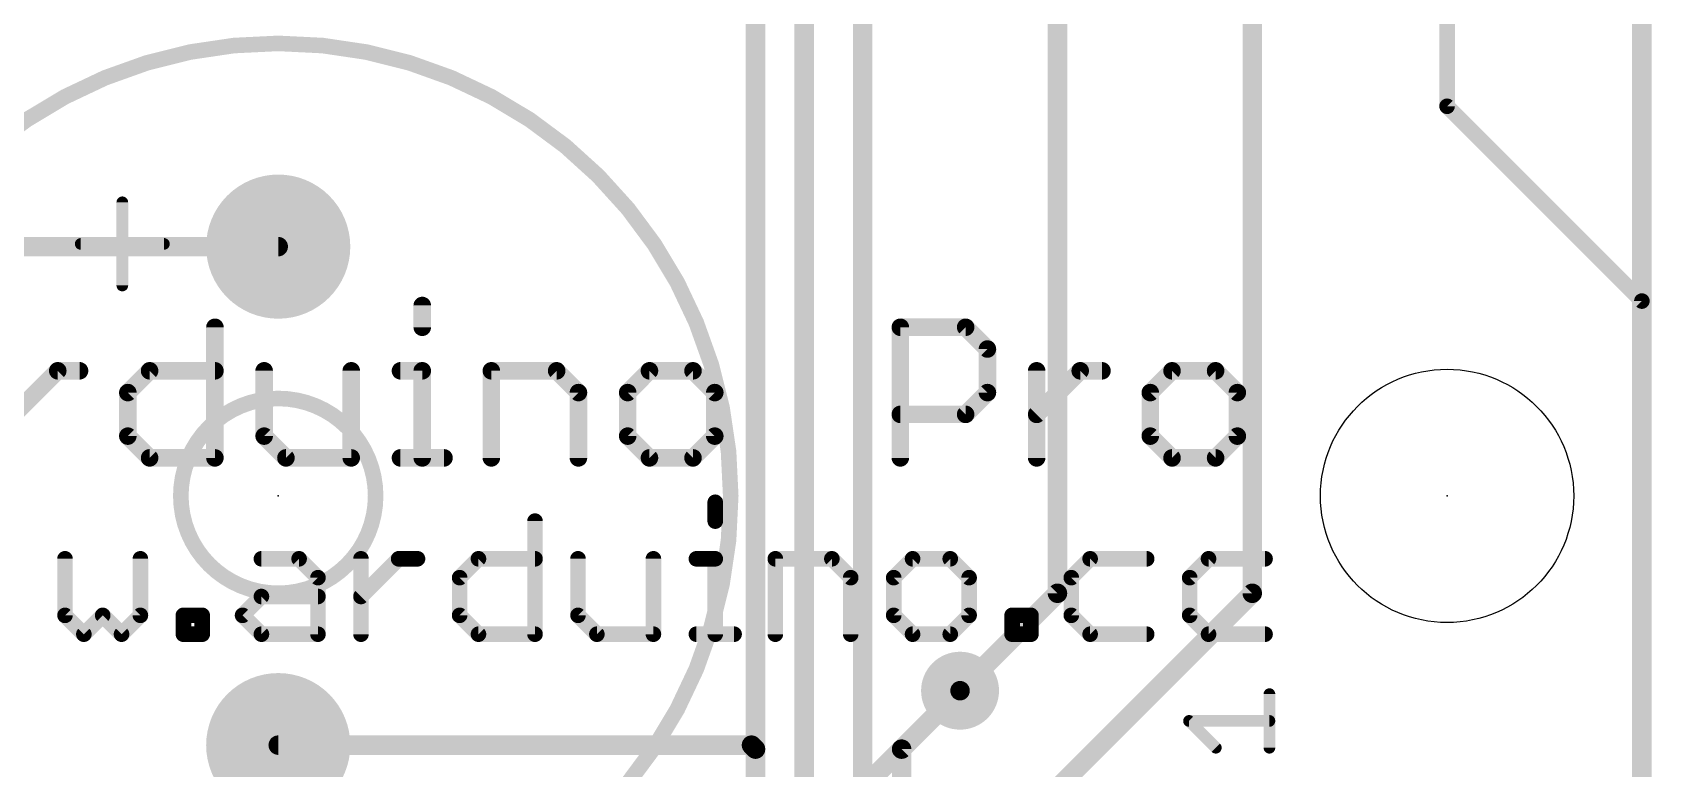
# Model space of a CAD drawing. Extents: x -28 to 79, y -1 to 63.
# Drawn here: x 31.08 to 52.2, y 32 to 41.6 of the extents above; entities that cross this region are included whole.
import ezdxf

# ---------------------------------------------------------------- set-up
doc = ezdxf.new("R2010")
doc.units = 0
for name, color, linetype in [('1', 12, 'CONTINUOUS'), ('16', 132, 'CONTINUOUS'), ('17', 110, 'CONTINUOUS'), ('18', 110, 'CONTINUOUS'), ('20', 53, 'CONTINUOUS'), ('21', 41, 'CONTINUOUS'), ('23', 53, 'CONTINUOUS'), ('51', 53, 'CONTINUOUS')]:
    doc.layers.add(name, color=color, linetype=linetype)

# ---------------------------------------------------------------- blocks, each defined once
blk = doc.blocks.new('ROUNDP')
at = {"const_width": 0.5}
blk.add_lwpolyline([(0, -0.25, 1), (0, 0.25, 1), (0, -0.25)], format="xyb", dxfattribs=at)
blk = doc.blocks.new('ROUNDV')
at = {"const_width": 0.5}
blk.add_lwpolyline([(0, -0.25, 1), (0, 0.25, 1), (0, -0.25)], format="xyb", dxfattribs=at)

msp = doc.modelspace()

# ---------------------------------------------------------------- linework, layer by layer
at = {"layer": '1', "const_width": 0.254}
for points in [[(52.07, 53.34), (52.07, 0)], [(41.91, 19.685), (41.91, 50.8)], [(41.148, 23.241), (41.148, 49.022)], [(40.513, 32.258), (40.513, 47.117)], [(44.45, 34.29), (44.45, 42.53)], [(46.99, 34.29), (46.99, 42.53)], [(28.119, 38.81), (34.29, 38.81)], [(43.18, 33.02), (44.45, 34.29)], [(43.307, 30.607), (46.99, 34.29)], [(43.18, 33.02), (42.418, 32.258)], [(40.461, 32.31), (34.29, 32.31)], [(40.513, 32.258), (40.461, 32.31)], [(40.513, 23.368), (40.513, 32.258)], [(42.418, 32.258), (42.418, 18.923)]]:
    msp.add_lwpolyline(points, dxfattribs=at)
at = {"layer": '1', "const_width": 0.127}
for points in [[(34.29, 38.7465, 1), (34.29, 38.8735)], [(44.4949, 34.2451, 1), (44.4051, 34.3349)], [(47.0349, 34.2451, 1), (46.9451, 34.3349)], [(44.3865, 34.29, 1), (44.5135, 34.29)], [(46.9265, 34.29, 1), (47.0535, 34.29)], [(43.2249, 32.9751, 1), (43.1351, 33.0649)], [(43.1351, 33.0649, 1), (43.2249, 32.9751)], [(34.29, 32.3735, 1), (34.29, 32.2465)], [(40.5059, 32.3549, 1), (40.4161, 32.2651)], [(40.5765, 32.258, 1), (40.4495, 32.258)], [(40.4495, 32.258, 1), (40.5765, 32.258)], [(40.461, 32.2465, 1), (40.461, 32.3735)], [(40.4681, 32.2131, 1), (40.5579, 32.3029)], [(42.4815, 32.258, 1), (42.3545, 32.258)], [(42.3731, 32.3029, 1), (42.4629, 32.2131)]]:
    msp.add_lwpolyline(points, format="xyb", dxfattribs=at)
at = {"layer": '16', "const_width": 0.254}
for points in [[(52.07, 53.34), (52.07, 0)], [(39.37, 29.21), (43.18, 33.02)]]:
    msp.add_lwpolyline(points, dxfattribs=at)
at = {"layer": '16', "const_width": 0.127}
msp.add_lwpolyline([(43.2249, 32.9751, 1), (43.1351, 33.0649)], format="xyb", dxfattribs=at)
at = {"layer": '20', "const_width": 0.2032}
for points in [[(49.53, 40.64), (49.53, 52.07)], [(52.07, 38.1), (49.53, 40.64)], [(52.07, 5.08), (52.07, 38.1)]]:
    msp.add_lwpolyline(points, dxfattribs=at)
at = {"layer": '20', "const_width": 0.1016}
for points in [[(49.5659, 40.6759, 1), (49.4941, 40.6041)], [(49.4792, 40.64, 1), (49.5808, 40.64)], [(52.1208, 38.1, 1), (52.0192, 38.1)], [(52.0341, 38.0641, 1), (52.1059, 38.1359)]]:
    msp.add_lwpolyline(points, format="xyb", dxfattribs=at)
at = {"layer": '20'}
msp.add_circle((49.53, 35.56), 1.651, dxfattribs=at)
at = {"layer": '21'}
for points, const_width in [([(36.1679, 38.0424), (36.1679, 37.7586)], 0.2286), ([(33.4645, 37.7586), (33.4645, 36.0553)], 0.2286), ([(42.4014, 36.0553), (42.4014, 37.7586)], 0.2286), ([(42.4014, 37.7586), (43.2531, 37.7586)], 0.2286), ([(43.2531, 37.7586), (43.5369, 37.4747)], 0.2286), ([(43.5369, 37.4747), (43.5369, 36.9069)], 0.2286), ([(30.8478, 36.623), (31.4155, 37.1908)], 0.2286), ([(31.4155, 37.1908), (31.6994, 37.1908)], 0.2286), ([(32.329, 36.9069), (32.6129, 37.1908)], 0.2286), ([(32.6129, 37.1908), (33.4645, 37.1908)], 0.2286), ([(34.1065, 37.1908), (34.1065, 36.3392)], 0.2286), ([(35.242, 36.0553), (35.242, 37.1908)], 0.2286), ([(35.884, 37.1908), (36.1679, 37.1908)], 0.2286), ([(36.1679, 37.1908), (36.1679, 36.0553)], 0.2286), ([(37.069, 36.0553), (37.069, 37.1908)], 0.2286), ([(37.069, 37.1908), (37.9206, 37.1908)], 0.2286), ([(37.9206, 37.1908), (38.2045, 36.9069)], 0.2286), ([(39.1303, 37.1908), (38.8465, 36.9069)], 0.2286), ([(39.6981, 37.1908), (39.1303, 37.1908)], 0.2286), ([(39.982, 36.9069), (39.6981, 37.1908)], 0.2286), ([(44.1789, 36.0553), (44.1789, 37.1908)], 0.2286), ([(44.1789, 36.623), (44.7467, 37.1908)], 0.2286), ([(44.7467, 37.1908), (45.0305, 37.1908)], 0.2286), ([(45.944, 37.1908), (45.6602, 36.9069)], 0.2286), ([(46.5118, 37.1908), (45.944, 37.1908)], 0.2286), ([(46.7957, 36.9069), (46.5118, 37.1908)], 0.2286), ([(32.329, 36.3392), (32.329, 36.9069)], 0.2286), ([(38.2045, 36.9069), (38.2045, 36.0553)], 0.2286), ([(38.8465, 36.9069), (38.8465, 36.3392)], 0.2286), ([(39.982, 36.3392), (39.982, 36.9069)], 0.2286), ([(43.5369, 36.9069), (43.2531, 36.623)], 0.2286), ([(45.6602, 36.9069), (45.6602, 36.3392)], 0.2286), ([(46.7957, 36.3392), (46.7957, 36.9069)], 0.2286), ([(43.2531, 36.623), (42.4014, 36.623)], 0.2286), ([(32.6129, 36.0553), (32.329, 36.3392)], 0.2286), ([(34.1065, 36.3392), (34.3904, 36.0553)], 0.2286), ([(38.8465, 36.3392), (39.1303, 36.0553)], 0.2286), ([(39.6981, 36.0553), (39.982, 36.3392)], 0.2286), ([(45.6602, 36.3392), (45.944, 36.0553)], 0.2286), ([(46.5118, 36.0553), (46.7957, 36.3392)], 0.2286), ([(33.4645, 36.0553), (32.6129, 36.0553)], 0.2286), ([(34.3904, 36.0553), (35.242, 36.0553)], 0.2286), ([(35.884, 36.0553), (36.4517, 36.0553)], 0.2286), ([(39.1303, 36.0553), (39.6981, 36.0553)], 0.2286), ([(45.944, 36.0553), (46.5118, 36.0553)], 0.2286), ([(39.9881, 35.4768), (39.9881, 35.2311)], 0.2032), ([(37.6381, 35.2311), (37.6381, 33.7566)], 0.2032), ([(31.5098, 34.7396), (31.5098, 34.0023)], 0.2032), ([(32.4928, 34.0023), (32.4928, 34.7396)], 0.2032), ([(34.071, 34.7396), (34.5624, 34.7396)], 0.2032), ([(34.5624, 34.7396), (34.8082, 34.4938)], 0.2032), ([(35.3688, 33.7566), (35.3688, 34.7396)], 0.2032), ([(35.3688, 34.2481), (35.8603, 34.7396)], 0.2032), ([(35.8603, 34.7396), (36.1061, 34.7396)], 0.2032), ([(36.6552, 34.4938), (36.9009, 34.7396)], 0.2032), ([(36.9009, 34.7396), (37.6381, 34.7396)], 0.2032), ([(38.1988, 34.7396), (38.1988, 34.0023)], 0.2032), ([(39.1817, 33.7566), (39.1817, 34.7396)], 0.2032), ([(39.7424, 34.7396), (39.9881, 34.7396)], 0.2032), ([(39.9881, 34.7396), (39.9881, 33.7566)], 0.2032), ([(40.7714, 33.7566), (40.7714, 34.7396)], 0.2032), ([(40.7714, 34.7396), (41.5087, 34.7396)], 0.2032), ([(41.5087, 34.7396), (41.7544, 34.4938)], 0.2032), ([(42.5608, 34.7396), (42.3151, 34.4938)], 0.2032), ([(43.0523, 34.7396), (42.5608, 34.7396)], 0.2032), ([(43.298, 34.4938), (43.0523, 34.7396)], 0.2032), ([(44.8762, 34.7396), (44.6305, 34.4938)], 0.2032), ([(45.6134, 34.7396), (44.8762, 34.7396)], 0.2032), ([(46.4198, 34.7396), (46.1741, 34.4938)], 0.2032), ([(47.157, 34.7396), (46.4198, 34.7396)], 0.2032), ([(34.8082, 34.4938), (34.8082, 33.7566)], 0.2032), ([(36.6552, 34.0023), (36.6552, 34.4938)], 0.2032), ([(41.7544, 34.4938), (41.7544, 33.7566)], 0.2032), ([(42.3151, 34.4938), (42.3151, 34.0023)], 0.2032), ([(43.298, 34.0023), (43.298, 34.4938)], 0.2032), ([(44.6305, 34.4938), (44.6305, 34.0023)], 0.2032), ([(46.1741, 34.4938), (46.1741, 34.0023)], 0.2032), ([(33.8252, 34.0023), (34.071, 34.2481)], 0.2032), ([(34.071, 34.2481), (34.8082, 34.2481)], 0.2032), ([(31.5098, 34.0023), (31.7556, 33.7566)], 0.2032), ([(31.7556, 33.7566), (32.0013, 34.0023)], 0.2032), ([(32.0013, 34.0023), (32.247, 33.7566)], 0.2032), ([(32.247, 33.7566), (32.4928, 34.0023)], 0.2032), ([(33.0534, 33.7566), (33.0534, 34.0023)], 0.2032), ([(33.0534, 34.0023), (33.2992, 34.0023)], 0.2032), ([(33.2992, 34.0023), (33.2992, 33.7566)], 0.2032), ([(34.071, 33.7566), (33.8252, 34.0023)], 0.2032), ([(36.9009, 33.7566), (36.6552, 34.0023)], 0.2032), ([(38.1988, 34.0023), (38.4445, 33.7566)], 0.2032), ([(42.3151, 34.0023), (42.5608, 33.7566)], 0.2032), ([(43.0523, 33.7566), (43.298, 34.0023)], 0.2032), ([(43.8587, 33.7566), (43.8587, 34.0023)], 0.2032), ([(43.8587, 34.0023), (44.1044, 34.0023)], 0.2032), ([(44.1044, 34.0023), (44.1044, 33.7566)], 0.2032), ([(44.6305, 34.0023), (44.8762, 33.7566)], 0.2032), ([(46.1741, 34.0023), (46.4198, 33.7566)], 0.2032), ([(33.2992, 33.7566), (33.0534, 33.7566)], 0.2032), ([(34.8082, 33.7566), (34.071, 33.7566)], 0.2032), ([(37.6381, 33.7566), (36.9009, 33.7566)], 0.2032), ([(38.4445, 33.7566), (39.1817, 33.7566)], 0.2032), ([(39.7424, 33.7566), (40.2339, 33.7566)], 0.2032), ([(42.5608, 33.7566), (43.0523, 33.7566)], 0.2032), ([(44.1044, 33.7566), (43.8587, 33.7566)], 0.2032), ([(44.8762, 33.7566), (45.6134, 33.7566)], 0.2032), ([(46.4198, 33.7566), (47.157, 33.7566)], 0.2032), ([(47.2138, 32.2762), (47.2138, 32.9752)], 0.1524), ([(46.5148, 32.2762), (46.1653, 32.6257)], 0.1524), ([(46.1653, 32.6257), (47.2138, 32.6257)], 0.1524)]:
    msp.add_lwpolyline(points, dxfattribs=dict(at, const_width=const_width))
for points, const_width in [([(36.225, 38.0424, 1), (36.1107, 38.0424)], 0.1143), ([(33.5217, 37.7586, 1), (33.4074, 37.7586)], 0.1143), ([(36.1107, 37.7586, 1), (36.225, 37.7586)], 0.1143), ([(42.4586, 37.7586, 1), (42.3443, 37.7586)], 0.1143), ([(42.4014, 37.8157, 1), (42.4014, 37.7014)], 0.1143), ([(43.2935, 37.799, 1), (43.2126, 37.7181)], 0.1143), ([(43.2531, 37.7014, 1), (43.2531, 37.8157)], 0.1143), ([(43.5941, 37.4747, 1), (43.4798, 37.4747)], 0.1143), ([(43.4965, 37.4343, 1), (43.5773, 37.5151)], 0.1143), ([(31.4155, 37.248, 1), (31.4155, 37.1337)], 0.1143), ([(31.4559, 37.1504, 1), (31.3751, 37.2312)], 0.1143), ([(31.6994, 37.1337, 1), (31.6994, 37.248)], 0.1143), ([(32.6129, 37.248, 1), (32.6129, 37.1337)], 0.1143), ([(32.6533, 37.1504, 1), (32.5725, 37.2312)], 0.1143), ([(33.4645, 37.1337, 1), (33.4645, 37.248)], 0.1143), ([(34.1637, 37.1908, 1), (34.0494, 37.1908)], 0.1143), ([(35.2992, 37.1908, 1), (35.1849, 37.1908)], 0.1143), ([(35.884, 37.248, 1), (35.884, 37.1337)], 0.1143), ([(36.225, 37.1908, 1), (36.1107, 37.1908)], 0.1143), ([(36.1679, 37.1337, 1), (36.1679, 37.248)], 0.1143), ([(37.1261, 37.1908, 1), (37.0118, 37.1908)], 0.1143), ([(37.069, 37.248, 1), (37.069, 37.1337)], 0.1143), ([(37.961, 37.2312, 1), (37.8802, 37.1504)], 0.1143), ([(37.9206, 37.1337, 1), (37.9206, 37.248)], 0.1143), ([(39.1303, 37.248, 1), (39.1303, 37.1337)], 0.1143), ([(39.1708, 37.1504, 1), (39.0899, 37.2312)], 0.1143), ([(39.7385, 37.2312, 1), (39.6577, 37.1504)], 0.1143), ([(39.6981, 37.1337, 1), (39.6981, 37.248)], 0.1143), ([(44.2361, 37.1908, 1), (44.1218, 37.1908)], 0.1143), ([(44.7467, 37.248, 1), (44.7467, 37.1337)], 0.1143), ([(44.7871, 37.1504, 1), (44.7063, 37.2312)], 0.1143), ([(45.0305, 37.1337, 1), (45.0305, 37.248)], 0.1143), ([(45.944, 37.248, 1), (45.944, 37.1337)], 0.1143), ([(45.9844, 37.1504, 1), (45.9036, 37.2312)], 0.1143), ([(46.5522, 37.2312, 1), (46.4714, 37.1504)], 0.1143), ([(46.5118, 37.1337, 1), (46.5118, 37.248)], 0.1143), ([(32.2886, 36.9473, 1), (32.3694, 36.8665)], 0.1143), ([(32.3862, 36.9069, 1), (32.2719, 36.9069)], 0.1143), ([(38.2616, 36.9069, 1), (38.1473, 36.9069)], 0.1143), ([(38.1641, 36.8665, 1), (38.2449, 36.9473)], 0.1143), ([(38.9036, 36.9069, 1), (38.7893, 36.9069)], 0.1143), ([(38.8061, 36.9473, 1), (38.8869, 36.8665)], 0.1143), ([(40.0391, 36.9069, 1), (39.9248, 36.9069)], 0.1143), ([(39.9416, 36.8665, 1), (40.0224, 36.9473)], 0.1143), ([(43.4798, 36.9069, 1), (43.5941, 36.9069)], 0.1143), ([(43.5773, 36.8665, 1), (43.4965, 36.9473)], 0.1143), ([(45.6197, 36.9473, 1), (45.7006, 36.8665)], 0.1143), ([(45.7173, 36.9069, 1), (45.603, 36.9069)], 0.1143), ([(46.8528, 36.9069, 1), (46.7385, 36.9069)], 0.1143), ([(46.7552, 36.8665, 1), (46.8361, 36.9473)], 0.1143), ([(42.4014, 36.6802, 1), (42.4014, 36.5659)], 0.1143), ([(43.2531, 36.5659, 1), (43.2531, 36.6802)], 0.1143), ([(43.2126, 36.6635, 1), (43.2935, 36.5826)], 0.1143), ([(44.1385, 36.6635, 1), (44.2193, 36.5826)], 0.1143), ([(32.3694, 36.3796, 1), (32.2886, 36.2988)], 0.1143), ([(32.2719, 36.3392, 1), (32.3862, 36.3392)], 0.1143), ([(34.1469, 36.3796, 1), (34.0661, 36.2988)], 0.1143), ([(34.0494, 36.3392, 1), (34.1637, 36.3392)], 0.1143), ([(38.7893, 36.3392, 1), (38.9036, 36.3392)], 0.1143), ([(38.8869, 36.3796, 1), (38.8061, 36.2988)], 0.1143), ([(39.9248, 36.3392, 1), (40.0391, 36.3392)], 0.1143), ([(40.0224, 36.2988, 1), (39.9416, 36.3796)], 0.1143), ([(45.7006, 36.3796, 1), (45.6197, 36.2988)], 0.1143), ([(45.603, 36.3392, 1), (45.7173, 36.3392)], 0.1143), ([(46.7385, 36.3392, 1), (46.8528, 36.3392)], 0.1143), ([(46.8361, 36.2988, 1), (46.7552, 36.3796)], 0.1143), ([(32.6129, 36.1125, 1), (32.6129, 35.9982)], 0.1143), ([(32.5725, 36.0149, 1), (32.6533, 36.0957)], 0.1143), ([(33.4074, 36.0553, 1), (33.5217, 36.0553)], 0.1143), ([(33.4645, 35.9982, 1), (33.4645, 36.1125)], 0.1143), ([(34.3904, 36.1125, 1), (34.3904, 35.9982)], 0.1143), ([(34.35, 36.0149, 1), (34.4308, 36.0957)], 0.1143), ([(35.1849, 36.0553, 1), (35.2992, 36.0553)], 0.1143), ([(35.242, 35.9982, 1), (35.242, 36.1125)], 0.1143), ([(35.884, 36.1125, 1), (35.884, 35.9982)], 0.1143), ([(36.1107, 36.0553, 1), (36.225, 36.0553)], 0.1143), ([(36.4517, 35.9982, 1), (36.4517, 36.1125)], 0.1143), ([(37.0118, 36.0553, 1), (37.1261, 36.0553)], 0.1143), ([(38.1473, 36.0553, 1), (38.2616, 36.0553)], 0.1143), ([(39.1303, 36.1125, 1), (39.1303, 35.9982)], 0.1143), ([(39.0899, 36.0149, 1), (39.1708, 36.0957)], 0.1143), ([(39.6577, 36.0957, 1), (39.7385, 36.0149)], 0.1143), ([(39.6981, 35.9982, 1), (39.6981, 36.1125)], 0.1143), ([(42.3443, 36.0553, 1), (42.4586, 36.0553)], 0.1143), ([(44.1218, 36.0553, 1), (44.2361, 36.0553)], 0.1143), ([(45.944, 36.1125, 1), (45.944, 35.9982)], 0.1143), ([(45.9036, 36.0149, 1), (45.9844, 36.0957)], 0.1143), ([(46.4714, 36.0957, 1), (46.5522, 36.0149)], 0.1143), ([(46.5118, 35.9982, 1), (46.5118, 36.1125)], 0.1143), ([(40.0389, 35.4768, 1), (39.9373, 35.4768)], 0.1016), ([(37.6889, 35.2311, 1), (37.5873, 35.2311)], 0.1016), ([(39.9373, 35.2311, 1), (40.0389, 35.2311)], 0.1016), ([(31.5606, 34.7396, 1), (31.459, 34.7396)], 0.1016), ([(32.5436, 34.7396, 1), (32.442, 34.7396)], 0.1016), ([(34.071, 34.7904, 1), (34.071, 34.6888)], 0.1016), ([(34.5984, 34.7755, 1), (34.5265, 34.7037)], 0.1016), ([(34.5624, 34.6888, 1), (34.5624, 34.7904)], 0.1016), ([(35.4196, 34.7396, 1), (35.318, 34.7396)], 0.1016), ([(35.8603, 34.7904, 1), (35.8603, 34.6888)], 0.1016), ([(35.8962, 34.7037, 1), (35.8244, 34.7755)], 0.1016), ([(36.1061, 34.6888, 1), (36.1061, 34.7904)], 0.1016), ([(36.9009, 34.7904, 1), (36.9009, 34.6888)], 0.1016), ([(36.9368, 34.7037, 1), (36.865, 34.7755)], 0.1016), ([(37.6381, 34.6888, 1), (37.6381, 34.7904)], 0.1016), ([(38.2496, 34.7396, 1), (38.148, 34.7396)], 0.1016), ([(39.2325, 34.7396, 1), (39.1309, 34.7396)], 0.1016), ([(39.7424, 34.7904, 1), (39.7424, 34.6888)], 0.1016), ([(40.0389, 34.7396, 1), (39.9373, 34.7396)], 0.1016), ([(39.9881, 34.6888, 1), (39.9881, 34.7904)], 0.1016), ([(40.8222, 34.7396, 1), (40.7206, 34.7396)], 0.1016), ([(40.7714, 34.7904, 1), (40.7714, 34.6888)], 0.1016), ([(41.5446, 34.7755, 1), (41.4728, 34.7037)], 0.1016), ([(41.5087, 34.6888, 1), (41.5087, 34.7904)], 0.1016), ([(42.5608, 34.7904, 1), (42.5608, 34.6888)], 0.1016), ([(42.5967, 34.7037, 1), (42.5249, 34.7755)], 0.1016), ([(43.0882, 34.7755, 1), (43.0164, 34.7037)], 0.1016), ([(43.0523, 34.6888, 1), (43.0523, 34.7904)], 0.1016), ([(44.8762, 34.7904, 1), (44.8762, 34.6888)], 0.1016), ([(44.9121, 34.7037, 1), (44.8403, 34.7755)], 0.1016), ([(45.6134, 34.6888, 1), (45.6134, 34.7904)], 0.1016), ([(46.4198, 34.7904, 1), (46.4198, 34.6888)], 0.1016), ([(46.4557, 34.7037, 1), (46.3839, 34.7755)], 0.1016), ([(47.157, 34.6888, 1), (47.157, 34.7904)], 0.1016), ([(34.859, 34.4938, 1), (34.7574, 34.4938)], 0.1016), ([(34.7723, 34.4579, 1), (34.8441, 34.5297)], 0.1016), ([(36.6192, 34.5297, 1), (36.6911, 34.4579)], 0.1016), ([(36.706, 34.4938, 1), (36.6044, 34.4938)], 0.1016), ([(41.8052, 34.4938, 1), (41.7036, 34.4938)], 0.1016), ([(41.7185, 34.4579, 1), (41.7903, 34.5297)], 0.1016), ([(42.2791, 34.5297, 1), (42.351, 34.4579)], 0.1016), ([(42.3659, 34.4938, 1), (42.2643, 34.4938)], 0.1016), ([(43.3488, 34.4938, 1), (43.2472, 34.4938)], 0.1016), ([(43.2621, 34.4579, 1), (43.3339, 34.5297)], 0.1016), ([(44.5945, 34.5297, 1), (44.6664, 34.4579)], 0.1016), ([(44.6813, 34.4938, 1), (44.5797, 34.4938)], 0.1016), ([(46.1381, 34.5297, 1), (46.21, 34.4579)], 0.1016), ([(46.2249, 34.4938, 1), (46.1233, 34.4938)], 0.1016), ([(34.071, 34.2989, 1), (34.071, 34.1973)], 0.1016), ([(34.1069, 34.2122, 1), (34.035, 34.284)], 0.1016), ([(34.8082, 34.1973, 1), (34.8082, 34.2989)], 0.1016), ([(35.3329, 34.284, 1), (35.4047, 34.2122)], 0.1016), ([(31.5457, 34.0383, 1), (31.4739, 33.9664)], 0.1016), ([(31.459, 34.0023, 1), (31.5606, 34.0023)], 0.1016), ([(32.0372, 34.0383, 1), (31.9654, 33.9664)], 0.1016), ([(32.0372, 33.9664, 1), (31.9654, 34.0383)], 0.1016), ([(32.442, 34.0023, 1), (32.5436, 34.0023)], 0.1016), ([(32.5287, 33.9664, 1), (32.4569, 34.0383)], 0.1016), ([(33.1042, 34.0023, 1), (33.0026, 34.0023)], 0.1016), ([(33.0534, 34.0531, 1), (33.0534, 33.9515)], 0.1016), ([(33.35, 34.0023, 1), (33.2484, 34.0023)], 0.1016), ([(33.2992, 33.9515, 1), (33.2992, 34.0531)], 0.1016), ([(33.8611, 34.0383, 1), (33.7893, 33.9664)], 0.1016), ([(33.7893, 34.0383, 1), (33.8611, 33.9664)], 0.1016), ([(36.6911, 34.0383, 1), (36.6192, 33.9664)], 0.1016), ([(36.6044, 34.0023, 1), (36.706, 34.0023)], 0.1016), ([(38.2347, 34.0383, 1), (38.1629, 33.9664)], 0.1016), ([(38.148, 34.0023, 1), (38.2496, 34.0023)], 0.1016), ([(42.351, 34.0383, 1), (42.2791, 33.9664)], 0.1016), ([(42.2643, 34.0023, 1), (42.3659, 34.0023)], 0.1016), ([(43.2472, 34.0023, 1), (43.3488, 34.0023)], 0.1016), ([(43.3339, 33.9664, 1), (43.2621, 34.0383)], 0.1016), ([(43.9095, 34.0023, 1), (43.8079, 34.0023)], 0.1016), ([(43.8587, 34.0531, 1), (43.8587, 33.9515)], 0.1016), ([(44.1552, 34.0023, 1), (44.0536, 34.0023)], 0.1016), ([(44.1044, 33.9515, 1), (44.1044, 34.0531)], 0.1016), ([(44.6664, 34.0383, 1), (44.5945, 33.9664)], 0.1016), ([(44.5797, 34.0023, 1), (44.6813, 34.0023)], 0.1016), ([(46.21, 34.0383, 1), (46.1381, 33.9664)], 0.1016), ([(46.1233, 34.0023, 1), (46.2249, 34.0023)], 0.1016), ([(31.7196, 33.7925, 1), (31.7915, 33.7207)], 0.1016), ([(31.7196, 33.7207, 1), (31.7915, 33.7925)], 0.1016), ([(32.2111, 33.7925, 1), (32.283, 33.7207)], 0.1016), ([(32.2111, 33.7207, 1), (32.283, 33.7925)], 0.1016), ([(33.0534, 33.8074, 1), (33.0534, 33.7058)], 0.1016), ([(33.0026, 33.7566, 1), (33.1042, 33.7566)], 0.1016), ([(33.2484, 33.7566, 1), (33.35, 33.7566)], 0.1016), ([(33.2992, 33.7058, 1), (33.2992, 33.8074)], 0.1016), ([(34.071, 33.8074, 1), (34.071, 33.7058)], 0.1016), ([(34.035, 33.7207, 1), (34.1069, 33.7925)], 0.1016), ([(34.7574, 33.7566, 1), (34.859, 33.7566)], 0.1016), ([(34.8082, 33.7058, 1), (34.8082, 33.8074)], 0.1016), ([(35.318, 33.7566, 1), (35.4196, 33.7566)], 0.1016), ([(36.9009, 33.8074, 1), (36.9009, 33.7058)], 0.1016), ([(36.865, 33.7207, 1), (36.9368, 33.7925)], 0.1016), ([(37.5873, 33.7566, 1), (37.6889, 33.7566)], 0.1016), ([(37.6381, 33.7058, 1), (37.6381, 33.8074)], 0.1016), ([(38.4445, 33.8074, 1), (38.4445, 33.7058)], 0.1016), ([(38.4086, 33.7207, 1), (38.4804, 33.7925)], 0.1016), ([(39.1309, 33.7566, 1), (39.2325, 33.7566)], 0.1016), ([(39.1817, 33.7058, 1), (39.1817, 33.8074)], 0.1016), ([(39.7424, 33.8074, 1), (39.7424, 33.7058)], 0.1016), ([(39.9373, 33.7566, 1), (40.0389, 33.7566)], 0.1016), ([(40.2339, 33.7058, 1), (40.2339, 33.8074)], 0.1016), ([(40.7206, 33.7566, 1), (40.8222, 33.7566)], 0.1016), ([(41.7036, 33.7566, 1), (41.8052, 33.7566)], 0.1016), ([(42.5608, 33.8074, 1), (42.5608, 33.7058)], 0.1016), ([(42.5249, 33.7207, 1), (42.5967, 33.7925)], 0.1016), ([(43.0164, 33.7925, 1), (43.0882, 33.7207)], 0.1016), ([(43.0523, 33.7058, 1), (43.0523, 33.8074)], 0.1016), ([(43.8587, 33.8074, 1), (43.8587, 33.7058)], 0.1016), ([(43.8079, 33.7566, 1), (43.9095, 33.7566)], 0.1016), ([(44.0536, 33.7566, 1), (44.1552, 33.7566)], 0.1016), ([(44.1044, 33.7058, 1), (44.1044, 33.8074)], 0.1016), ([(44.8762, 33.8074, 1), (44.8762, 33.7058)], 0.1016), ([(44.8403, 33.7207, 1), (44.9121, 33.7925)], 0.1016), ([(45.6134, 33.7058, 1), (45.6134, 33.8074)], 0.1016), ([(46.4198, 33.8074, 1), (46.4198, 33.7058)], 0.1016), ([(46.3839, 33.7207, 1), (46.4557, 33.7925)], 0.1016), ([(47.157, 33.7058, 1), (47.157, 33.8074)], 0.1016), ([(47.2519, 32.9752, 1), (47.1757, 32.9752)], 0.0762), ([(46.1653, 32.6638, 1), (46.1653, 32.5876)], 0.0762), ([(46.1922, 32.6526, 1), (46.1384, 32.5988)], 0.0762), ([(47.2138, 32.5876, 1), (47.2138, 32.6638)], 0.0762), ([(46.4879, 32.2493, 1), (46.5417, 32.3031)], 0.0762), ([(47.1757, 32.2762, 1), (47.2519, 32.2762)], 0.0762)]:
    msp.add_lwpolyline(points, format="xyb", dxfattribs=dict(at, const_width=const_width))
at = {"layer": '23'}
for p in [(34.29, 35.56), (49.53, 35.56)]:
    msp.add_point(p, dxfattribs=at)
at = {"layer": '51'}
for points, const_width in [([(34.29, 29.66, 1), (34.29, 41.46, 1), (34.29, 29.66)], 0.2032), ([(32.2954, 39.3879, 1), (32.2192, 39.3879)], 0.0762), ([(31.715, 38.8836, 1), (31.715, 38.8074)], 0.0762), ([(32.7996, 38.8074, 1), (32.7996, 38.8836)], 0.0762), ([(32.2192, 38.3032, 1), (32.2954, 38.3032)], 0.0762), ([(34.29, 34.29, 1), (34.29, 36.83, 1), (34.29, 34.29)], 0.2032)]:
    msp.add_lwpolyline(points, format="xyb", dxfattribs=dict(at, const_width=const_width))
at = {"layer": '51', "const_width": 0.1524}
for points in [[(32.2573, 38.3032), (32.2573, 39.3879)], [(31.715, 38.8455), (32.7996, 38.8455)]]:
    msp.add_lwpolyline(points, dxfattribs=at)

# ---------------------------------------------------------------- block references
at = {"layer": '17', "xscale": 1.8796, "yscale": 1.8796, "rotation": 90}
for p in [(34.29, 38.81), (34.29, 38.81), (34.29, 32.31), (34.29, 32.31)]:
    msp.add_blockref('ROUNDP', p, dxfattribs=at)
at = {"layer": '18', "xscale": 1.016, "yscale": 1.016}
msp.add_blockref('ROUNDV', (43.18, 33.02), dxfattribs=at)
msp.add_blockref('ROUNDV', (43.18, 33.02), dxfattribs=at)

doc.saveas('drawing.dxf')
